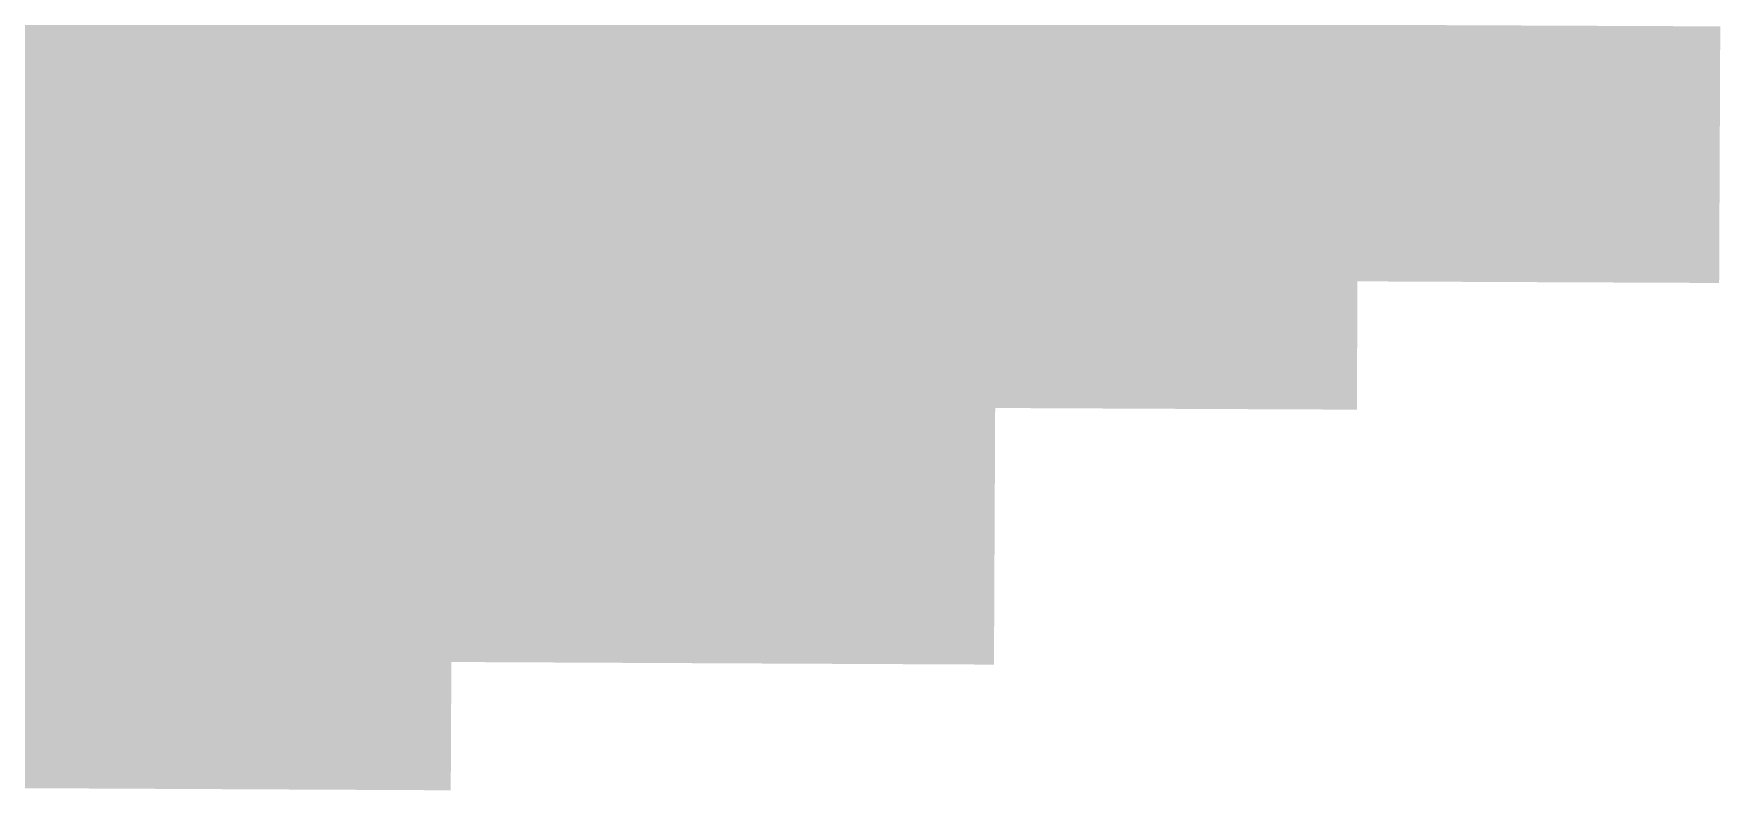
# Model space of a CAD drawing. Header units: inches. Extents: x 267136 to 306747, y 5028981 to 5062930.
# Drawn here: x 272851 to 277413, y 5030013 to 5032061 of the extents above; entities that cross this region are included whole.
import ezdxf

# ---------------------------------------------------------------- set-up
doc = ezdxf.new("R2010")
doc.units = ezdxf.units.IN
doc.header["$MEASUREMENT"] = 0

msp = doc.modelspace()

# ---------------------------------------------------------------- hatches: boundary and pattern name
for points in [[(273009.342, 5031754.214), (272976.736, 5031754.379), (272911.523, 5031754.709), (272846.312, 5031755.04), (272781.102, 5031755.371), (272715.889, 5031755.703), (272585.467, 5031756.369), (272520.254, 5031756.703), (272520.73, 5031849.311), (272521.205, 5031941.918), (272521.68, 5032034.526), (272522.035, 5032103.981), (272587.244, 5032103.647), (272652.451, 5032103.314), (272717.66, 5032102.981), (272782.867, 5032102.649), (272848.076, 5032102.317), (272913.283, 5032101.987), (272978.492, 5032101.657), (273011.096, 5032101.492), (273010.744, 5032032.037), (273010.277, 5031939.429), (273009.809, 5031846.821), (273009.342, 5031754.214)], [(273498.43, 5031751.763), (273433.217, 5031752.088), (273368.006, 5031752.413), (273302.795, 5031752.739), (273237.582, 5031753.065), (273172.371, 5031753.393), (273107.158, 5031753.721), (273041.947, 5031754.05), (273009.342, 5031754.214), (273009.809, 5031846.821), (273010.277, 5031939.429), (273010.744, 5032032.037), (273011.096, 5032101.492), (273043.699, 5032101.328), (273108.908, 5032100.999), (273174.115, 5032100.671), (273239.324, 5032100.344), (273304.531, 5032100.017), (273369.74, 5032099.691), (273434.947, 5032099.365), (273500.156, 5032099.041), (273499.811, 5032029.585), (273499.35, 5031936.978), (273498.889, 5031844.37), (273498.43, 5031751.763)], [(273987.516, 5031749.35), (273954.91, 5031749.51), (273889.699, 5031749.829), (273824.486, 5031750.149), (273694.064, 5031750.793), (273628.852, 5031751.115), (273498.43, 5031751.763), (273498.889, 5031844.37), (273499.35, 5031936.978), (273499.811, 5032029.585), (273500.156, 5032099.041), (273565.363, 5032098.717), (273630.572, 5032098.394), (273695.779, 5032098.071), (273760.988, 5032097.749), (273826.195, 5032097.428), (273891.404, 5032097.107), (273956.611, 5032096.787), (273989.215, 5032096.628), (273988.875, 5032027.172), (273988.422, 5031934.564), (273987.516, 5031749.35)], [(274476.604, 5031746.975), (274411.391, 5031747.289), (274346.18, 5031747.604), (274280.969, 5031747.92), (274215.756, 5031748.236), (274150.545, 5031748.554), (274085.334, 5031748.871), (274020.121, 5031749.19), (273987.516, 5031749.35), (273988.422, 5031934.564), (273988.875, 5032027.172), (273989.215, 5032096.628), (274021.82, 5032096.468), (274087.027, 5032096.149), (274152.236, 5032095.832), (274217.443, 5032095.515), (274282.652, 5032095.198), (274347.859, 5032094.882), (274413.068, 5032094.567), (274478.275, 5032094.252), (274477.941, 5032024.797), (274477.494, 5031932.189), (274476.604, 5031746.975)], [(274965.689, 5031744.637), (274933.084, 5031744.792), (274867.873, 5031745.102), (274802.66, 5031745.412), (274737.449, 5031745.723), (274672.238, 5031746.035), (274607.025, 5031746.348), (274541.814, 5031746.66), (274476.604, 5031746.975), (274477.494, 5031932.189), (274477.941, 5032024.797), (274478.275, 5032094.252), (274543.484, 5032093.938), (274608.691, 5032093.625), (274673.9, 5032093.312), (274739.107, 5032093.001), (274804.316, 5032092.69), (274869.523, 5032092.38), (274934.732, 5032092.069), (274967.336, 5032091.915), (274967.006, 5032022.46), (274966.568, 5031929.853), (274966.129, 5031837.244), (274965.689, 5031744.637)], [(275454.777, 5031742.338), (275389.564, 5031742.643), (275324.354, 5031742.947), (275259.143, 5031743.253), (275193.93, 5031743.56), (275128.719, 5031743.866), (275063.508, 5031744.174), (274998.295, 5031744.482), (274965.689, 5031744.637), (274966.129, 5031837.244), (274966.568, 5031929.853), (274967.006, 5032022.46), (274967.336, 5032091.915), (274999.939, 5032091.761), (275065.148, 5032091.452), (275130.355, 5032091.145), (275195.564, 5032090.838), (275260.771, 5032090.531), (275325.98, 5032090.226), (275391.187, 5032089.92), (275456.396, 5032089.616), (275456.072, 5032020.16), (275455.641, 5031927.553), (275455.209, 5031834.945), (275454.777, 5031742.338)], [(275943.863, 5031740.076), (275911.258, 5031740.227), (275846.047, 5031740.525), (275780.834, 5031740.826), (275715.623, 5031741.127), (275650.412, 5031741.429), (275585.199, 5031741.731), (275519.988, 5031742.034), (275454.777, 5031742.338), (275455.209, 5031834.945), (275455.641, 5031927.553), (275456.072, 5032020.16), (275456.396, 5032089.616), (275521.604, 5032089.312), (275586.812, 5032089.009), (275652.02, 5032088.707), (275717.229, 5032088.405), (275782.436, 5032088.104), (275847.645, 5032087.804), (275912.852, 5032087.504), (275945.455, 5032087.354), (275945.137, 5032017.899), (275944.289, 5031832.685), (275943.863, 5031740.076)], [(276432.951, 5031737.854), (276367.738, 5031738.147), (276302.527, 5031738.442), (276237.316, 5031738.738), (276172.104, 5031739.034), (276106.893, 5031739.331), (276041.682, 5031739.629), (275976.469, 5031739.927), (275943.863, 5031740.076), (275944.289, 5031832.685), (275945.137, 5032017.899), (275945.455, 5032087.354), (275978.061, 5032087.205), (276043.268, 5032086.907), (276108.477, 5032086.609), (276173.684, 5032086.312), (276238.893, 5032086.017), (276304.1, 5032085.721), (276369.309, 5032085.426), (276434.516, 5032085.132), (276434.203, 5032015.676), (276433.785, 5031923.068), (276433.367, 5031830.461), (276432.951, 5031737.854)], [(276922.037, 5031735.668), (276889.432, 5031735.812), (276824.221, 5031736.103), (276759.008, 5031736.393), (276628.586, 5031736.975), (276563.373, 5031737.267), (276498.162, 5031737.56), (276432.951, 5031737.854), (276433.367, 5031830.461), (276433.785, 5031923.068), (276434.203, 5032015.676), (276434.516, 5032085.132), (276499.725, 5032084.838), (276564.932, 5032084.545), (276630.141, 5032084.253), (276695.348, 5032083.961), (276760.555, 5032083.67), (276825.764, 5032083.38), (276890.971, 5032083.091), (276923.576, 5032082.946), (276923.268, 5032013.49), (276922.857, 5031920.883), (276922.447, 5031828.275), (276922.037, 5031735.668)], [(277411.125, 5031733.521), (277345.912, 5031733.805), (277215.49, 5031734.375), (277150.277, 5031734.661), (277019.855, 5031735.235), (276954.643, 5031735.523), (276922.037, 5031735.668), (276922.447, 5031828.275), (276922.857, 5031920.883), (276923.268, 5032013.49), (276923.576, 5032082.946), (276956.18, 5032082.802), (277021.387, 5032082.514), (277086.596, 5032082.227), (277151.803, 5032081.939), (277217.012, 5032081.653), (277282.219, 5032081.368), (277347.428, 5032081.083), (277412.635, 5032080.799), (277412.334, 5032011.344), (277411.93, 5031918.735), (277411.527, 5031826.128), (277411.125, 5031733.521)], [(273007.588, 5031406.937), (272974.98, 5031407.102), (272909.766, 5031407.432), (272844.551, 5031407.762), (272779.334, 5031408.094), (272648.904, 5031408.758), (272583.689, 5031409.092), (272518.475, 5031409.426), (272518.83, 5031478.881), (272519.305, 5031571.488), (272519.779, 5031664.096), (272520.254, 5031756.703), (272585.467, 5031756.369), (272715.889, 5031755.703), (272781.102, 5031755.371), (272846.312, 5031755.04), (272911.523, 5031754.709), (272976.736, 5031754.379), (273009.342, 5031754.214), (273008.875, 5031661.606), (273008.406, 5031568.999), (273007.939, 5031476.392), (273007.588, 5031406.937)], [(273496.701, 5031404.485), (273431.486, 5031404.81), (273366.271, 5031405.135), (273301.057, 5031405.461), (273235.842, 5031405.788), (273170.625, 5031406.115), (273040.195, 5031406.771), (273007.588, 5031406.937), (273007.939, 5031476.392), (273008.406, 5031568.999), (273008.875, 5031661.606), (273009.342, 5031754.214), (273041.947, 5031754.05), (273107.158, 5031753.721), (273172.371, 5031753.393), (273237.582, 5031753.065), (273302.795, 5031752.739), (273368.006, 5031752.413), (273433.217, 5031752.088), (273498.43, 5031751.763), (273497.969, 5031659.155), (273497.508, 5031566.548), (273497.047, 5031473.94), (273496.701, 5031404.485)], [(273985.816, 5031402.072), (273953.209, 5031402.231), (273887.992, 5031402.552), (273822.777, 5031402.872), (273757.562, 5031403.193), (273692.348, 5031403.516), (273627.133, 5031403.838), (273561.916, 5031404.161), (273496.701, 5031404.485), (273497.047, 5031473.94), (273497.508, 5031566.548), (273497.969, 5031659.155), (273498.43, 5031751.763), (273628.852, 5031751.115), (273694.064, 5031750.793), (273824.486, 5031750.149), (273889.699, 5031749.829), (273954.91, 5031749.51), (273987.516, 5031749.35), (273987.062, 5031656.742), (273986.609, 5031564.135), (273986.156, 5031471.527), (273985.816, 5031402.072)], [(274474.93, 5031399.696), (274409.715, 5031400.011), (274344.5, 5031400.326), (274279.283, 5031400.643), (274214.068, 5031400.959), (274148.854, 5031401.275), (274083.639, 5031401.594), (274018.424, 5031401.912), (273985.816, 5031402.072), (273986.156, 5031471.527), (273986.609, 5031564.135), (273987.062, 5031656.742), (273987.516, 5031749.35), (274020.121, 5031749.19), (274085.334, 5031748.871), (274150.545, 5031748.554), (274215.756, 5031748.236), (274280.969, 5031747.92), (274346.18, 5031747.604), (274411.391, 5031747.289), (274476.604, 5031746.975), (274476.156, 5031654.367), (274475.711, 5031561.76), (274475.264, 5031469.152), (274474.93, 5031399.696)], [(274964.043, 5031397.359), (274931.436, 5031397.514), (274866.221, 5031397.823), (274735.791, 5031398.445), (274670.574, 5031398.757), (274605.359, 5031399.069), (274540.145, 5031399.383), (274474.93, 5031399.696), (274475.264, 5031469.152), (274475.711, 5031561.76), (274476.156, 5031654.367), (274476.604, 5031746.975), (274541.814, 5031746.66), (274607.025, 5031746.348), (274672.238, 5031746.035), (274737.449, 5031745.723), (274802.66, 5031745.412), (274867.873, 5031745.102), (274933.084, 5031744.792), (274965.689, 5031744.637), (274965.25, 5031652.029), (274964.812, 5031559.422), (274964.373, 5031466.814), (274964.043, 5031397.359)], [(275453.158, 5031395.06), (275387.941, 5031395.364), (275322.727, 5031395.67), (275257.512, 5031395.976), (275192.297, 5031396.281), (275127.082, 5031396.589), (275061.867, 5031396.896), (274996.65, 5031397.205), (274964.043, 5031397.359), (274964.373, 5031466.814), (274964.812, 5031559.422), (274965.25, 5031652.029), (274965.689, 5031744.637), (274998.295, 5031744.482), (275063.508, 5031744.174), (275128.719, 5031743.866), (275193.93, 5031743.56), (275259.143, 5031743.253), (275324.354, 5031742.947), (275389.564, 5031742.643), (275454.777, 5031742.338), (275454.346, 5031649.73), (275453.912, 5031557.123), (275453.48, 5031464.516), (275453.158, 5031395.06)], [(275942.271, 5031392.799), (275909.664, 5031392.948), (275779.234, 5031393.548), (275714.018, 5031393.85), (275648.803, 5031394.151), (275583.588, 5031394.453), (275518.373, 5031394.757), (275453.158, 5031395.06), (275453.48, 5031464.516), (275453.912, 5031557.123), (275454.346, 5031649.73), (275454.777, 5031742.338), (275519.988, 5031742.034), (275585.199, 5031741.731), (275650.412, 5031741.429), (275715.623, 5031741.127), (275780.834, 5031740.826), (275846.047, 5031740.525), (275911.258, 5031740.227), (275943.863, 5031740.076), (275943.439, 5031647.469), (275943.014, 5031554.861), (275942.59, 5031462.254), (275942.271, 5031392.799)], [(276431.385, 5031390.575), (276366.17, 5031390.87), (276235.74, 5031391.46), (276170.525, 5031391.757), (276105.309, 5031392.054), (276040.094, 5031392.352), (275974.879, 5031392.649), (275942.271, 5031392.799), (275942.59, 5031462.254), (275943.014, 5031554.861), (275943.439, 5031647.469), (275943.863, 5031740.076), (275976.469, 5031739.927), (276041.682, 5031739.629), (276106.893, 5031739.331), (276172.104, 5031739.034), (276237.316, 5031738.738), (276302.527, 5031738.442), (276367.738, 5031738.147), (276432.951, 5031737.854), (276432.533, 5031645.246), (276432.115, 5031552.639), (276431.699, 5031460.031), (276431.385, 5031390.575)], [(276920.5, 5031388.391), (276887.893, 5031388.535), (276822.676, 5031388.824), (276757.461, 5031389.114), (276692.246, 5031389.405), (276561.816, 5031389.989), (276496.602, 5031390.282), (276431.385, 5031390.575), (276431.699, 5031460.031), (276432.115, 5031552.639), (276432.533, 5031645.246), (276432.951, 5031737.854), (276498.162, 5031737.56), (276563.373, 5031737.267), (276628.586, 5031736.975), (276759.008, 5031736.393), (276824.221, 5031736.103), (276889.432, 5031735.812), (276922.037, 5031735.668), (276921.627, 5031643.061), (276921.217, 5031550.453), (276920.807, 5031457.846), (276920.5, 5031388.391)], [(277409.613, 5031386.243), (277344.398, 5031386.527), (277279.184, 5031386.812), (277213.967, 5031387.098), (277083.537, 5031387.67), (276953.107, 5031388.246), (276920.5, 5031388.391), (276920.807, 5031457.846), (276921.217, 5031550.453), (276921.627, 5031643.061), (276922.037, 5031735.668), (276954.643, 5031735.523), (277019.855, 5031735.235), (277150.277, 5031734.661), (277215.49, 5031734.375), (277345.912, 5031733.805), (277411.125, 5031733.521), (277410.721, 5031640.913), (277410.318, 5031548.306), (277409.916, 5031455.698), (277409.613, 5031386.243)], [(273005.834, 5031059.659), (272973.225, 5031059.823), (272908.006, 5031060.153), (272777.568, 5031060.815), (272712.35, 5031061.147), (272647.131, 5031061.48), (272516.693, 5031062.148), (272516.93, 5031108.452), (272517.406, 5031201.06), (272517.881, 5031293.666), (272518.355, 5031386.273), (272518.475, 5031409.426), (272583.689, 5031409.092), (272648.904, 5031408.758), (272779.334, 5031408.094), (272844.551, 5031407.762), (272909.766, 5031407.432), (272974.98, 5031407.102), (273007.588, 5031406.937), (273007.471, 5031383.784), (273007.004, 5031291.177), (273006.535, 5031198.569), (273006.068, 5031105.963), (273005.834, 5031059.659)], [(273494.975, 5031057.207), (273429.756, 5031057.532), (273364.537, 5031057.857), (273299.318, 5031058.184), (273234.1, 5031058.51), (273168.881, 5031058.838), (273103.662, 5031059.165), (273038.443, 5031059.494), (273005.834, 5031059.659), (273006.068, 5031105.963), (273006.535, 5031198.569), (273007.004, 5031291.177), (273007.471, 5031383.784), (273007.588, 5031406.937), (273040.195, 5031406.771), (273170.625, 5031406.115), (273235.842, 5031405.788), (273301.057, 5031405.461), (273366.271, 5031405.135), (273496.701, 5031404.485), (273496.586, 5031381.333), (273496.127, 5031288.726), (273495.666, 5031196.118), (273495.205, 5031103.511), (273494.975, 5031057.207)], [(273984.115, 5031054.794), (273951.506, 5031054.954), (273886.287, 5031055.273), (273821.068, 5031055.595), (273755.85, 5031055.916), (273690.631, 5031056.237), (273625.412, 5031056.561), (273560.193, 5031056.884), (273494.975, 5031057.207), (273495.205, 5031103.511), (273495.666, 5031196.118), (273496.127, 5031288.726), (273496.586, 5031381.333), (273496.701, 5031404.485), (273561.916, 5031404.161), (273627.133, 5031403.838), (273692.348, 5031403.516), (273757.562, 5031403.193), (273822.777, 5031402.872), (273887.992, 5031402.552), (273953.209, 5031402.231), (273985.816, 5031402.072), (273985.703, 5031378.92), (273985.248, 5031286.312), (273984.342, 5031101.098), (273984.115, 5031054.794)], [(274473.256, 5031052.419), (274408.037, 5031052.733), (274342.818, 5031053.049), (274277.6, 5031053.364), (274147.162, 5031053.998), (274081.943, 5031054.316), (274016.725, 5031054.635), (273984.115, 5031054.794), (273984.342, 5031101.098), (273985.248, 5031286.312), (273985.703, 5031378.92), (273985.816, 5031402.072), (274018.424, 5031401.912), (274083.639, 5031401.594), (274148.854, 5031401.275), (274214.068, 5031400.959), (274279.283, 5031400.643), (274344.5, 5031400.326), (274474.93, 5031399.696), (274474.818, 5031376.545), (274474.371, 5031283.937), (274473.926, 5031191.33), (274473.48, 5031098.723), (274473.256, 5031052.419)], [(274962.398, 5031050.082), (274929.789, 5031050.236), (274864.57, 5031050.546), (274799.352, 5031050.856), (274734.131, 5031051.168), (274668.912, 5031051.479), (274603.693, 5031051.792), (274538.475, 5031052.105), (274473.256, 5031052.419), (274473.48, 5031098.723), (274473.926, 5031191.33), (274474.371, 5031283.937), (274474.818, 5031376.545), (274474.93, 5031399.696), (274540.145, 5031399.383), (274605.359, 5031399.069), (274670.574, 5031398.757), (274735.791, 5031398.445), (274866.221, 5031397.823), (274931.436, 5031397.514), (274964.043, 5031397.359), (274963.934, 5031374.207), (274963.494, 5031281.6), (274963.057, 5031188.993), (274962.617, 5031096.386), (274962.398, 5031050.082)], [(275451.539, 5031047.782), (275386.32, 5031048.087), (275321.102, 5031048.392), (275255.883, 5031048.697), (275125.445, 5031049.311), (275060.227, 5031049.619), (274995.008, 5031049.927), (274962.398, 5031050.082), (274962.617, 5031096.386), (274963.057, 5031188.993), (274963.494, 5031281.6), (274963.934, 5031374.207), (274964.043, 5031397.359), (274996.65, 5031397.205), (275061.867, 5031396.896), (275127.082, 5031396.589), (275192.297, 5031396.281), (275257.512, 5031395.976), (275322.727, 5031395.67), (275387.941, 5031395.364), (275453.158, 5031395.06), (275453.049, 5031371.908), (275452.617, 5031279.301), (275452.186, 5031186.693), (275451.754, 5031094.086), (275451.539, 5031047.782)], [(275940.68, 5031045.521), (275908.07, 5031045.671), (275842.852, 5031045.971), (275712.414, 5031046.571), (275647.195, 5031046.873), (275581.977, 5031047.176), (275451.539, 5031047.782), (275451.754, 5031094.086), (275452.186, 5031186.693), (275452.617, 5031279.301), (275453.049, 5031371.908), (275453.158, 5031395.06), (275518.373, 5031394.757), (275583.588, 5031394.453), (275648.803, 5031394.151), (275714.018, 5031393.85), (275779.234, 5031393.548), (275909.664, 5031392.948), (275942.271, 5031392.799), (275942.166, 5031369.646), (275941.74, 5031277.04), (275941.316, 5031184.433), (275940.893, 5031091.825), (275940.68, 5031045.521)], [(276429.82, 5031043.298), (276364.602, 5031043.592), (276299.383, 5031043.887), (276168.945, 5031044.479), (276103.727, 5031044.775), (276038.508, 5031045.073), (275973.289, 5031045.372), (275940.68, 5031045.521), (275940.893, 5031091.825), (275941.316, 5031184.433), (275941.74, 5031277.04), (275942.166, 5031369.646), (275942.271, 5031392.799), (275974.879, 5031392.649), (276040.094, 5031392.352), (276105.309, 5031392.054), (276170.525, 5031391.757), (276235.74, 5031391.46), (276366.17, 5031390.87), (276431.385, 5031390.575), (276431.281, 5031367.424), (276430.863, 5031274.816), (276430.447, 5031182.209), (276430.029, 5031089.602), (276429.82, 5031043.298)], [(273004.08, 5030712.381), (272971.469, 5030712.547), (272841.023, 5030713.207), (272775.803, 5030713.539), (272645.357, 5030714.203), (272580.135, 5030714.537), (272514.912, 5030714.871), (272515.031, 5030738.023), (272515.506, 5030830.63), (272515.98, 5030923.237), (272516.455, 5031015.845), (272516.693, 5031062.148), (272647.131, 5031061.48), (272712.35, 5031061.147), (272777.568, 5031060.815), (272908.006, 5031060.153), (272973.225, 5031059.823), (273005.834, 5031059.659), (273005.6, 5031013.355), (273005.133, 5030920.748), (273004.664, 5030828.141), (273004.197, 5030735.533), (273004.08, 5030712.381)], [(273493.248, 5030709.93), (273428.025, 5030710.254), (273362.803, 5030710.58), (273297.58, 5030710.906), (273232.359, 5030711.232), (273167.137, 5030711.561), (273036.691, 5030712.217), (273004.08, 5030712.381), (273004.197, 5030735.533), (273004.664, 5030828.141), (273005.133, 5030920.748), (273005.6, 5031013.355), (273005.834, 5031059.659), (273038.443, 5031059.494), (273103.662, 5031059.165), (273168.881, 5031058.838), (273234.1, 5031058.51), (273299.318, 5031058.184), (273364.537, 5031057.857), (273494.975, 5031057.207), (273494.744, 5031010.904), (273494.283, 5030918.297), (273493.824, 5030825.689), (273493.363, 5030733.082), (273493.248, 5030709.93)], [(273982.416, 5030707.518), (273949.805, 5030707.676), (273819.359, 5030708.316), (273754.137, 5030708.639), (273688.916, 5030708.961), (273623.693, 5030709.283), (273558.471, 5030709.605), (273493.248, 5030709.93), (273493.363, 5030733.082), (273493.824, 5030825.689), (273494.283, 5030918.297), (273494.744, 5031010.904), (273494.975, 5031057.207), (273560.193, 5031056.884), (273625.412, 5031056.561), (273690.631, 5031056.237), (273755.85, 5031055.916), (273821.068, 5031055.595), (273886.287, 5031055.273), (273951.506, 5031054.954), (273984.115, 5031054.794), (273983.889, 5031008.49), (273983.436, 5030915.883), (273982.982, 5030823.276), (273982.529, 5030730.668), (273982.416, 5030707.518)], [(274471.584, 5030705.141), (274406.361, 5030705.455), (274341.139, 5030705.771), (274275.916, 5030706.088), (274210.693, 5030706.404), (274145.473, 5030706.721), (274015.027, 5030707.357), (273982.416, 5030707.518), (273982.529, 5030730.668), (273982.982, 5030823.276), (273983.436, 5030915.883), (273983.889, 5031008.49), (273984.115, 5031054.794), (274016.725, 5031054.635), (274081.943, 5031054.316), (274147.162, 5031053.998), (274277.6, 5031053.364), (274342.818, 5031053.049), (274408.037, 5031052.733), (274473.256, 5031052.419), (274473.033, 5031006.115), (274472.588, 5030913.508), (274472.141, 5030820.9), (274471.695, 5030728.293), (274471.584, 5030705.141)], [(274960.752, 5030702.805), (274928.141, 5030702.959), (274862.918, 5030703.27), (274797.695, 5030703.578), (274732.473, 5030703.891), (274667.252, 5030704.201), (274602.029, 5030704.514), (274536.807, 5030704.828), (274471.584, 5030705.141), (274471.695, 5030728.293), (274472.141, 5030820.9), (274472.588, 5030913.508), (274473.033, 5031006.115), (274473.256, 5031052.419), (274538.475, 5031052.105), (274603.693, 5031051.792), (274668.912, 5031051.479), (274734.131, 5031051.168), (274799.352, 5031050.856), (274864.57, 5031050.546), (274929.789, 5031050.236), (274962.398, 5031050.082), (274962.178, 5031003.778), (274961.738, 5030911.171), (274961.301, 5030818.563), (274960.861, 5030725.955), (274960.752, 5030702.805)], [(275449.92, 5030700.506), (275384.697, 5030700.809), (275319.475, 5030701.115), (275254.252, 5030701.42), (275189.029, 5030701.727), (275123.809, 5030702.033), (275058.586, 5030702.342), (274993.363, 5030702.65), (274960.752, 5030702.805), (274960.861, 5030725.955), (274961.301, 5030818.563), (274961.738, 5030911.171), (274962.178, 5031003.778), (274962.398, 5031050.082), (274995.008, 5031049.927), (275060.227, 5031049.619), (275125.445, 5031049.311), (275255.883, 5031048.697), (275321.102, 5031048.392), (275386.32, 5031048.087), (275451.539, 5031047.782), (275451.322, 5031001.479), (275450.891, 5030908.871), (275450.459, 5030816.264), (275450.027, 5030723.656), (275449.92, 5030700.506)], [(273002.326, 5030365.104), (272969.713, 5030365.27), (272904.488, 5030365.6), (272839.262, 5030365.93), (272774.035, 5030366.262), (272708.809, 5030366.594), (272643.584, 5030366.926), (272578.357, 5030367.26), (272513.131, 5030367.594), (272513.605, 5030460.201), (272514.082, 5030552.809), (272514.557, 5030645.416), (272514.912, 5030714.871), (272580.135, 5030714.537), (272645.357, 5030714.203), (272775.803, 5030713.539), (272841.023, 5030713.207), (272971.469, 5030712.547), (273004.08, 5030712.381), (273003.729, 5030642.926), (273003.262, 5030550.318), (273002.795, 5030457.711), (273002.326, 5030365.104)], [(273491.521, 5030362.652), (273426.295, 5030362.977), (273361.068, 5030363.303), (273295.844, 5030363.629), (273230.617, 5030363.955), (273165.391, 5030364.283), (273100.166, 5030364.611), (273034.939, 5030364.939), (273002.326, 5030365.104), (273002.795, 5030457.711), (273003.262, 5030550.318), (273003.729, 5030642.926), (273004.08, 5030712.381), (273036.691, 5030712.217), (273167.137, 5030711.561), (273232.359, 5030711.232), (273297.58, 5030710.906), (273362.803, 5030710.58), (273428.025, 5030710.254), (273493.248, 5030709.93), (273492.902, 5030640.475), (273492.441, 5030547.867), (273491.982, 5030455.26), (273491.521, 5030362.652)], [(273980.717, 5030360.24), (273948.104, 5030360.398), (273882.877, 5030360.719), (273817.65, 5030361.039), (273752.426, 5030361.361), (273687.199, 5030361.684), (273621.973, 5030362.006), (273556.748, 5030362.328), (273491.521, 5030362.652), (273491.982, 5030455.26), (273492.441, 5030547.867), (273492.902, 5030640.475), (273493.248, 5030709.93), (273558.471, 5030709.605), (273623.693, 5030709.283), (273688.916, 5030708.961), (273754.137, 5030708.639), (273819.359, 5030708.316), (273949.805, 5030707.676), (273982.416, 5030707.518), (273982.076, 5030638.061), (273981.623, 5030545.453), (273981.17, 5030452.848), (273980.717, 5030360.24)], [(274469.91, 5030357.863), (274404.686, 5030358.18), (274339.459, 5030358.494), (274274.232, 5030358.811), (274209.008, 5030359.127), (274143.781, 5030359.443), (274078.555, 5030359.762), (274013.33, 5030360.08), (273980.717, 5030360.24), (273981.17, 5030452.848), (273981.623, 5030545.453), (273982.076, 5030638.061), (273982.416, 5030707.518), (274015.027, 5030707.357), (274145.473, 5030706.721), (274210.693, 5030706.404), (274275.916, 5030706.088), (274341.139, 5030705.771), (274406.361, 5030705.455), (274471.584, 5030705.141), (274471.25, 5030635.686), (274470.803, 5030543.078), (274470.357, 5030450.471), (274469.91, 5030357.863)], [(274959.105, 5030355.527), (274926.492, 5030355.682), (274861.268, 5030355.992), (274796.041, 5030356.303), (274730.814, 5030356.613), (274665.59, 5030356.924), (274600.363, 5030357.236), (274535.137, 5030357.551), (274469.91, 5030357.863), (274470.357, 5030450.471), (274470.803, 5030543.078), (274471.25, 5030635.686), (274471.584, 5030705.141), (274536.807, 5030704.828), (274602.029, 5030704.514), (274667.252, 5030704.201), (274732.473, 5030703.891), (274797.695, 5030703.578), (274862.918, 5030703.27), (274928.141, 5030702.959), (274960.752, 5030702.805), (274960.422, 5030633.35), (274959.984, 5030540.742), (274959.545, 5030448.135), (274959.105, 5030355.527)], [(275448.301, 5030353.229), (275383.074, 5030353.531), (275317.85, 5030353.838), (275252.623, 5030354.143), (275187.396, 5030354.449), (275122.172, 5030354.756), (275056.945, 5030355.064), (274991.719, 5030355.373), (274959.105, 5030355.527), (274959.545, 5030448.135), (274959.984, 5030540.742), (274960.422, 5030633.35), (274960.752, 5030702.805), (274993.363, 5030702.65), (275058.586, 5030702.342), (275123.809, 5030702.033), (275189.029, 5030701.727), (275254.252, 5030701.42), (275319.475, 5030701.115), (275384.697, 5030700.809), (275449.92, 5030700.506), (275449.596, 5030631.049), (275449.164, 5030538.441), (275448.732, 5030445.834), (275448.301, 5030353.229)], [(273000.572, 5030017.826), (272967.959, 5030017.992), (272902.729, 5030018.322), (272837.498, 5030018.652), (272772.27, 5030018.984), (272707.039, 5030019.316), (272641.811, 5030019.648), (272576.58, 5030019.982), (272511.352, 5030020.316), (272511.707, 5030089.771), (272512.182, 5030182.379), (272512.656, 5030274.986), (272513.131, 5030367.594), (272578.357, 5030367.26), (272643.584, 5030366.926), (272708.809, 5030366.594), (272774.035, 5030366.262), (272839.262, 5030365.93), (272904.488, 5030365.6), (272969.713, 5030365.27), (273002.326, 5030365.104), (273001.859, 5030272.496), (273001.391, 5030179.889), (273000.924, 5030087.283), (273000.572, 5030017.826)], [(273489.795, 5030015.375), (273424.564, 5030015.701), (273359.336, 5030016.025), (273294.105, 5030016.352), (273228.877, 5030016.678), (273163.646, 5030017.006), (273098.418, 5030017.334), (273033.187, 5030017.662), (273000.572, 5030017.826), (273000.924, 5030087.283), (273001.391, 5030179.889), (273001.859, 5030272.496), (273002.326, 5030365.104), (273034.939, 5030364.939), (273100.166, 5030364.611), (273165.391, 5030364.283), (273230.617, 5030363.955), (273295.844, 5030363.629), (273361.068, 5030363.303), (273426.295, 5030362.977), (273491.521, 5030362.652), (273491.061, 5030270.045), (273490.6, 5030177.437), (273490.141, 5030084.832), (273489.795, 5030015.375)], [(273979.016, 5030012.963), (273946.402, 5030013.123), (273881.172, 5030013.441), (273815.943, 5030013.762), (273750.713, 5030014.084), (273685.484, 5030014.406), (273620.254, 5030014.729), (273555.023, 5030015.053), (273489.795, 5030015.375), (273490.141, 5030084.832), (273490.6, 5030177.437), (273491.061, 5030270.045), (273491.521, 5030362.652), (273556.748, 5030362.328), (273621.973, 5030362.006), (273687.199, 5030361.684), (273752.426, 5030361.361), (273817.65, 5030361.039), (273882.877, 5030360.719), (273948.104, 5030360.398), (273980.717, 5030360.24), (273980.264, 5030267.633), (273979.811, 5030175.025), (273979.357, 5030082.418), (273979.016, 5030012.963)]]:
    msp.add_hatch(color=256).paths.add_polyline_path(points, flags=0)

doc.saveas('drawing.dxf')
